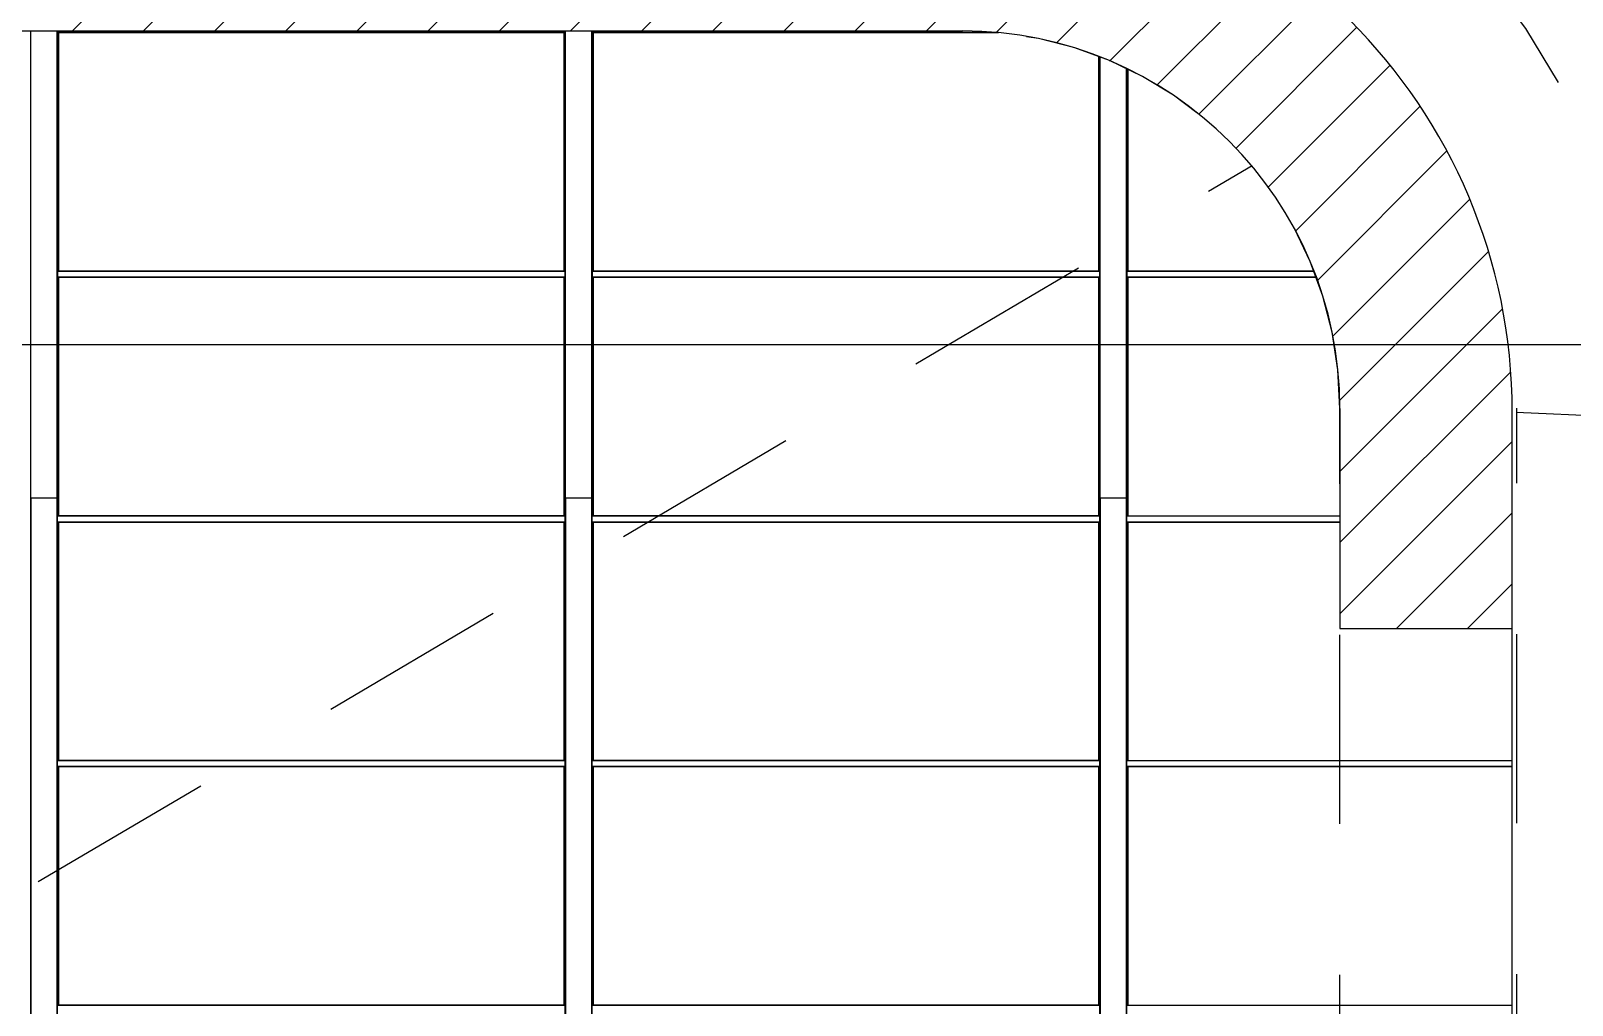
# Model space of a CAD drawing. Header units: metres. Extents: x -227.9 to -140, y 37.9 to 92.1.
# Drawn here: x -187.25 to -181.12, y 71.24 to 75.11 of the extents above; entities that cross this region are included whole.
import ezdxf

# ---------------------------------------------------------------- set-up
doc = ezdxf.new("R2010")
doc.units = ezdxf.units.M
doc.linetypes.add('JIS_02_0.7', pattern=[1.35, 0.75, -0.6])
for name, color, linetype, lineweight in [('A-ANNO-DIMS', 7, 'Continuous', 9), ('A-ANNO-DIMS-100', 7, 'Continuous', 9), ('A-DOOR', 7, 'Continuous', 5), ('A-FLOR', 7, 'Continuous', 5), ('A-FLOR-PATT', 7, 'Continuous', 5), ('A-GENM', 7, 'Continuous', 5), ('A-GLAZ-CWMG', 7, 'Continuous', 5), ('A-ROOF', 7, 'Continuous', 5), ('S-BEAM', 7, 'Continuous', 5)]:
    doc.layers.add(name, color=color, linetype=linetype, lineweight=lineweight)
doc.layers.add('A-DETL', color=94, linetype='Continuous', lineweight=5, true_color=0x00a600)
doc.layers.add('G-IMPT', color=8, linetype='Continuous', lineweight=5, true_color=0x808080)
doc.styles.add('RomanD_B', font='', dxfattribs={"height": 0.2})
doc.styles.get('RomanD_B').set_extended_font_data('RomanD', bold=True)
doc.dimstyles.new('LAG-Romans_0_2', dxfattribs={"dimscale": 0.3048, "dimtxt": 0.200715, "dimasz": 0.492126, "dimexe": 0.787402, "dimexo": 0.0625, "dimgap": 0, "dimtad": 1, "dimrnd": 0.01, "dimzin": 0, "dimdsep": 46, "dimtxsty": 'RomanD_B', "dimblk1": 'OBLIQUE', "dimblk2": 'OBLIQUE', "dimsah": 1, "dimcen": 0.09, "dimdle": 0.656168, "dimazin": 0, "dimtfac": 1, "dimtdec": 4, "dimtix": 1, "dimtmove": 0, "dimatfit": 3, "dimfxl": 0.787402, "dimfxlon": 1, "dimtvp": 1, "dimtolj": 1, "dimtzin": 0, "dimarcsym": 2})

# ---------------------------------------------------------------- blocks, each defined once
blk = doc.blocks.new('LAG-B1020-CADRE STRUCTURELLE-PATIO - MUC-PATIO_skp_78-11715551-MUC-LAG-PRO-PLA-ARC-TZN-N02-AG02Ec-Cote')
at = {"layer": 'G-IMPT', "color": 7}
for p, q in [((18.901, 6.9215), (18.901, 5.9743)), ((18.901, 6.9215), (20.9121, 6.9215)), ((18.901, 6.9215), (20.9121, 6.9215)), ((18.901, 5.9743), (18.901, 6.9215)), ((20.9121, 5.9743), (20.9121, 6.9215)), ((20.9121, 5.9743), (20.9121, 6.9215)), ((21.026, 6.9215), (21.026, 5.9743)), ((21.026, 6.9215), (22.6374, 6.9215)), ((21.026, 6.9215), (22.6374, 6.9215)), ((21.026, 5.9743), (21.026, 6.9215)), ((23.0371, 5.9743), (23.0371, 6.8263)), ((23.0371, 5.9743), (23.0371, 6.8263)), ((23.151, 5.9743), (23.151, 6.7768)), ((23.151, 6.7768), (23.151, 5.9743)), ((18.901, 5.9499), (18.901, 5.0015)), ((18.901, 5.9499), (20.9121, 5.9499)), ((18.901, 5.9499), (20.9121, 5.9499)), ((18.901, 5.0015), (18.901, 5.9499)), ((20.9121, 5.0015), (20.9121, 5.9499)), ((20.9121, 5.0015), (20.9121, 5.9499)), ((21.026, 5.9499), (21.026, 5.0015)), ((21.026, 5.9499), (23.0371, 5.9499)), ((21.026, 5.9499), (23.0371, 5.9499)), ((21.026, 5.0015), (21.026, 5.9499)), ((23.0371, 5.0015), (23.0371, 5.9499)), ((23.0371, 5.0015), (23.0371, 5.9499)), ((23.151, 5.0015), (23.151, 5.9499)), ((23.9014, 5.9499), (23.151, 5.9499)), ((23.151, 5.9499), (23.151, 5.0015)), ((23.151, 5.9499), (23.9014, 5.9499)), ((18.901, 4.9771), (18.901, 4.0299)), ((18.901, 4.9771), (20.9121, 4.9771)), ((18.901, 4.9771), (20.9121, 4.9771)), ((18.901, 4.0299), (18.901, 4.9771)), ((20.9121, 4.0299), (20.9121, 4.9771)), ((20.9121, 4.0299), (20.9121, 4.9771)), ((21.026, 4.9771), (21.026, 4.0299)), ((21.026, 4.9771), (23.0371, 4.9771)), ((21.026, 4.9771), (23.0371, 4.9771)), ((21.026, 4.0299), (21.026, 4.9771)), ((23.0371, 4.0299), (23.0371, 4.9771)), ((23.0371, 4.0299), (23.0371, 4.9771)), ((23.1515, 4.9771), (23.1515, 4.0299)), ((23.1515, 4.9771), (23.9952, 4.9771)), ((23.1515, 4.9771), (23.9952, 4.9771)), ((23.1515, 4.0299), (23.1515, 4.9771)), ((18.901, 4.0055), (18.901, 3.0577)), ((18.901, 4.0055), (20.9121, 4.0055)), ((18.901, 4.0055), (20.9121, 4.0055)), ((18.901, 3.0577), (18.901, 4.0055)), ((20.9121, 3.0577), (20.9121, 4.0055)), ((20.9121, 3.0577), (20.9121, 4.0055)), ((21.026, 4.0055), (21.026, 3.0577)), ((21.026, 4.0055), (23.0371, 4.0055)), ((21.026, 4.0055), (23.0371, 4.0055)), ((21.026, 3.0577), (21.026, 4.0055)), ((23.0371, 3.0577), (23.0371, 4.0055)), ((23.0371, 3.0577), (23.0371, 4.0055)), ((23.1515, 4.0055), (23.1515, 3.0577)), ((23.1515, 4.0055), (24.6802, 4.0055)), ((23.1515, 4.0055), (24.6802, 4.0055)), ((23.1515, 3.0577), (23.1515, 4.0055))]:
    blk.add_line(p, q, dxfattribs=at)
blk = doc.blocks.new('LAG-B1020-CADRE STRUCTURELLE-PATIO - MUC-PATIO_skp_75-11715548-MUC-LAG-PRO-PLA-ARC-TZN-N02-AG02Ec-Cote')
at = {"layer": 'G-IMPT', "color": 7}
for p, q in [((19.006, 7.0507), (19.006, 5.195)), ((19.006, 5.195), (19.006, 7.0507)), ((21.026, 5.195), (21.026, 7.0507)), ((21.026, 5.195), (21.026, 7.0507)), ((21.131, 7.0507), (21.131, 5.195)), ((21.131, 5.195), (21.131, 7.0507)), ((23.151, 5.195), (23.151, 6.9464)), ((23.151, 5.195), (23.151, 6.9464)), ((23.256, 6.9011), (23.256, 5.195)), ((23.256, 5.195), (23.256, 6.9011)), ((18.901, 5.195), (19.006, 5.195)), ((18.901, 5.195), (19.006, 5.195)), ((19.006, 2.2157), (19.006, 5.195)), ((19.006, 2.2157), (19.006, 5.195)), ((21.026, 5.195), (21.131, 5.195)), ((21.026, 2.2157), (21.026, 5.195)), ((21.026, 5.195), (21.026, 2.2157)), ((21.026, 5.195), (21.131, 5.195)), ((21.131, 2.2157), (21.131, 5.195)), ((21.131, 2.2157), (21.131, 5.195)), ((23.151, 5.195), (23.256, 5.195)), ((23.151, 2.2157), (23.151, 5.195)), ((23.151, 5.195), (23.151, 2.2157)), ((23.151, 5.195), (23.256, 5.195)), ((23.256, 2.2157), (23.256, 5.195)), ((23.256, 2.2157), (23.256, 5.195))]:
    blk.add_line(p, q, dxfattribs=at)
blk = doc.blocks.new('LAG-B1020-CADRE STRUCTURELLE-PATIO - MUC-PATIO_skp_74-11715547-MUC-LAG-PRO-PLA-ARC-TZN-N02-AG02Ec-Cote')
at = {"layer": 'G-IMPT', "color": 7}
for p, q in [((18.921, 15.0869), (18.921, 14.1396)), ((20.9321, 15.0869), (18.921, 15.0869)), ((20.9321, 15.0869), (18.921, 15.0869)), ((18.921, 14.1396), (18.921, 15.0869)), ((20.9321, 15.0869), (20.9321, 14.1396)), ((20.9321, 14.1396), (20.9321, 15.0869)), ((21.046, 15.0869), (21.046, 14.1396)), ((22.6574, 15.0869), (21.046, 15.0869)), ((22.6574, 15.0869), (21.046, 15.0869)), ((21.046, 14.1396), (21.046, 15.0869)), ((23.0571, 14.9917), (23.0571, 14.1396)), ((23.0571, 14.1396), (23.0571, 14.9917)), ((23.171, 14.1396), (23.171, 14.9422)), ((23.171, 14.9422), (23.171, 14.1396)), ((18.9177, 14.1396), (20.9365, 14.1396)), ((20.9365, 14.1396), (18.9177, 14.1396)), ((18.921, 14.1153), (18.921, 13.1668)), ((20.9321, 14.1153), (18.921, 14.1153)), ((20.9321, 14.1153), (18.921, 14.1153)), ((18.921, 13.1668), (18.921, 14.1153)), ((20.9321, 14.1153), (20.9321, 13.1668)), ((20.9321, 13.1668), (20.9321, 14.1153)), ((21.0427, 14.1396), (23.0615, 14.1396)), ((23.0615, 14.1396), (21.0427, 14.1396)), ((21.046, 14.1153), (21.046, 13.1668)), ((23.0571, 14.1153), (21.046, 14.1153)), ((23.0571, 14.1153), (21.046, 14.1153)), ((21.046, 13.1668), (21.046, 14.1153)), ((23.0571, 14.1153), (23.0571, 13.1668)), ((23.0571, 13.1668), (23.0571, 14.1153)), ((23.1677, 14.1396), (23.9113, 14.1396)), ((23.9113, 14.1396), (23.1677, 14.1396)), ((23.171, 13.1668), (23.171, 14.1153)), ((23.171, 14.1153), (23.9213, 14.1153)), ((23.171, 14.1153), (23.171, 13.1668)), ((23.171, 14.1153), (23.9213, 14.1153)), ((18.9177, 13.1668), (20.9365, 13.1668)), ((20.9365, 13.1668), (18.9177, 13.1668)), ((18.921, 13.1425), (18.921, 12.1952)), ((20.9321, 13.1425), (18.921, 13.1425)), ((20.9321, 13.1425), (18.921, 13.1425)), ((18.921, 12.1952), (18.921, 13.1425)), ((20.9321, 13.1425), (20.9321, 12.1952)), ((20.9321, 12.1952), (20.9321, 13.1425)), ((21.0427, 13.1668), (23.0615, 13.1668)), ((23.0615, 13.1668), (21.0427, 13.1668)), ((21.046, 13.1425), (21.046, 12.1952)), ((23.0571, 13.1425), (21.046, 13.1425)), ((23.0571, 13.1425), (21.046, 13.1425)), ((21.046, 12.1952), (21.046, 13.1425)), ((23.0571, 13.1425), (23.0571, 12.1952)), ((23.0571, 12.1952), (23.0571, 13.1425)), ((23.1677, 13.1668), (24.0152, 13.1668)), ((23.1677, 13.1668), (24.0152, 13.1668)), ((24.0152, 13.1425), (23.171, 13.1425)), ((23.171, 12.1952), (23.171, 13.1425)), ((23.171, 12.1952), (23.171, 13.1425)), ((23.171, 13.1425), (24.0152, 13.1425)), ((18.9177, 12.1952), (20.9365, 12.1952)), ((20.9365, 12.1952), (18.9177, 12.1952)), ((21.0427, 12.1952), (23.0615, 12.1952)), ((23.0615, 12.1952), (21.0427, 12.1952)), ((23.1677, 12.1952), (24.7002, 12.1952)), ((23.1677, 12.1952), (24.7002, 12.1952)), ((18.921, 12.1709), (18.921, 11.2231)), ((20.9321, 12.1709), (18.921, 12.1709)), ((20.9321, 12.1709), (18.921, 12.1709)), ((18.921, 11.2231), (18.921, 12.1709)), ((20.9321, 12.1709), (20.9321, 11.2231)), ((20.9321, 11.2231), (20.9321, 12.1709)), ((21.046, 12.1709), (21.046, 11.2231)), ((23.0571, 12.1709), (21.046, 12.1709)), ((23.0571, 12.1709), (21.046, 12.1709)), ((21.046, 11.2231), (21.046, 12.1709)), ((23.0571, 12.1709), (23.0571, 11.2231)), ((23.0571, 11.2231), (23.0571, 12.1709)), ((24.7002, 12.1709), (23.171, 12.1709)), ((23.171, 11.2231), (23.171, 12.1709)), ((23.171, 11.2231), (23.171, 12.1709)), ((23.171, 12.1709), (24.7002, 12.1709)), ((18.9177, 11.2231), (20.9365, 11.2231)), ((20.9365, 11.2231), (18.9177, 11.2231)), ((21.0427, 11.2231), (23.0615, 11.2231)), ((23.0615, 11.2231), (21.0427, 11.2231)), ((23.1677, 11.2231), (24.7002, 11.2231)), ((23.1677, 11.2231), (24.7002, 11.2231))]:
    blk.add_line(p, q, dxfattribs=at)
blk = doc.blocks.new('LAG-B1020-CADRE STRUCTURELLE-PATIO - MUC-PATIO_skp_2-11715475-MUC-LAG-PRO-PLA-ARC-TZN-N02-AG02Ec-Cote')
for name, p in [('LAG-B1020-CADRE STRUCTURELLE-PATIO - MUC-PATIO_skp_78-11715551-MUC-LAG-PRO-PLA-ARC-TZN-N02-AG02Ec-Cote', (0.2394, 8.352)), ('LAG-B1020-CADRE STRUCTURELLE-PATIO - MUC-PATIO_skp_74-11715547-MUC-LAG-PRO-PLA-ARC-TZN-N02-AG02Ec-Cote', (0.2194, 0.1866)), ('LAG-B1020-CADRE STRUCTURELLE-PATIO - MUC-PATIO_skp_75-11715548-MUC-LAG-PRO-PLA-ARC-TZN-N02-AG02Ec-Cote', (0.1299, 8.23))]:
    blk.add_blockref(name, p)
blk = doc.blocks.new('LAG-B1020-CADRE STRUCTURELLE-PATIO - LAG-LAG-B1020-CADRE STRUCTURELLE-PATIO-10510598-MUC-LAG-PRO-PLA-ARC-TZN-N02-AG02Ec-Cote')
blk.add_blockref('LAG-B1020-CADRE STRUCTURELLE-PATIO - MUC-PATIO_skp_2-11715475-MUC-LAG-PRO-PLA-ARC-TZN-N02-AG02Ec-Cote', (-12.7084, -8.23))
blk = doc.blocks.new('LAG-C1030-PORTES-VITRINE DE MAGASIN-13PR_08_01 - LAG-C1030-PORTES-VITRINE DE MAGASIN-13PR_08_01-12349551-MUC-LAG-PRO-PLA-ARC-TZN-N02-AG02Ec-Cote')
at = {"layer": 'A-DOOR', "color": 9, "lineweight": 9, "true_color": 0xc0c0c0}
for p, q in [((-0.3335, 0.04), (-0.3135, 0.04)), ((-0.3335, 0), (-0.3335, 0.04)), ((-0.3135, 0.04), (-0.3135, 0)), ((0.3135, 0.04), (0.3335, 0.04)), ((0.3135, 0), (0.3135, 0.04)), ((0.3335, 0.04), (0.3335, 0)), ((-0.3135, 0), (-0.3335, 0)), ((0.3335, 0), (0.3135, 0))]:
    blk.add_line(p, q, dxfattribs=at)
at = {"layer": 'A-DOOR', "color": 9, "true_color": 0xc0c0c0}
for p, q in [((0.3135, 0.04), (-0.3135, 0.04)), ((-0.3135, 0), (0.3135, 0))]:
    blk.add_line(p, q, dxfattribs=at)
at = {"layer": 'A-DOOR'}
blk.add_line((0.3335, 0), (0.3335, -0.667), dxfattribs=at)
blk.add_arc((0.3335, 0), 0.667, 180, 270, dxfattribs=at)
blk = doc.blocks.new('Rectangulaire Meneau - LAG-B2010-MENEAU-40x50_50-11581982-MUC-LAG-PRO-PLA-ARC-TZN-N02-AG02Ec-Cote')
at = {"layer": 'A-GLAZ-CWMG'}
for p, q in [((-181.1619, 75.3165), (-180.9719, 75.05)), ((-181.1619, 75.3165), (-180.9719, 75.05)), ((-181.1587, 75.3188), (-180.9683, 75.0519)), ((-180.9276, 75.0741), (-181.1212, 75.3455)), ((-181.1212, 75.3455), (-180.9276, 75.0741)), ((-180.9683, 75.0519), (-180.9641, 75.0542)), ((-180.9287, 75.0735), (-180.9276, 75.0741))]:
    blk.add_line(p, q, dxfattribs=at)
at = {"layer": 'A-GLAZ-CWMG', "flags": 128}
blk.add_lwpolyline([(-180.9719, 75.05), (-180.9708, 75.0506), (-180.9683, 75.0519)], dxfattribs=at)
blk = doc.blocks.new('DIMBLOCK78-MUC-LAG-PRO-PLA-ARC-TZN-N02-AG02Ec-Cote')
at = {"layer": 'A-ANNO-DIMS-100', "transparency": 16777216}
for p, q in [((-206.5441, 73.6267), (-206.5441, 74.1067)), ((-180.5754, 73.6267), (-180.5754, 74.1067)), ((-206.7441, 73.8667), (-180.3754, 73.8667)), ((-206.5441, 73.8667), (-206.5441, 73.6267)), ((-180.5754, 73.8667), (-180.5754, 73.6267))]:
    blk.add_line(p, q, dxfattribs=at)
at = {"layer": 'A-ANNO-DIMS-100', "lineweight": 25, "transparency": 16777216}
for p, q in [((-206.5441, 73.8667), (-206.4691, 73.9417)), ((-180.5754, 73.8667), (-180.5004, 73.9417)), ((-206.5441, 73.8667), (-206.6191, 73.7917)), ((-180.5754, 73.8667), (-180.6504, 73.7917))]:
    blk.add_line(p, q, dxfattribs=at)
at = {"layer": 'A-ANNO-DIMS-100', "color": 0, "transparency": 16777216, "insert": (-193.9998, 74.1323), "char_height": 0.2, "width": 1.056069, "attachment_point": 1, "line_spacing_factor": 1.146391, "style": 'RomanD_B'}
blk.add_mtext('25.97', dxfattribs=at)
blk = doc.blocks.new('_Oblique')
at = {"color": 0, "linetype": 'ByBlock', "lineweight": -2}
blk.add_line((-0.5, -0.5), (0.5, 0.5), dxfattribs=at)
blk = doc.blocks.new('PATIO - CMS-PATIO-2083973-MUC-LAG-PRO-PLA-ARC-TZN-N02-AG02Ec-Cote')
at = {"layer": 'G-IMPT', "color": 7, "lineweight": 9}
for p, q in [((6.3225, 5.195), (6.3225, 7.0507)), ((6.3225, 5.195), (6.3225, 7.0507)), ((6.4275, 7.0507), (6.4275, 5.195)), ((6.4275, 5.195), (6.4275, 7.0507)), ((8.4475, 5.195), (8.4475, 7.0507)), ((8.4475, 5.195), (8.4475, 7.0507)), ((8.5525, 7.0507), (8.5525, 5.195)), ((8.5525, 5.195), (8.5525, 7.0507)), ((6.432, 7.0435), (6.432, 6.0962)), ((6.432, 7.0435), (8.4431, 7.0435)), ((6.432, 7.0435), (8.4431, 7.0435)), ((6.432, 6.0962), (6.432, 7.0435)), ((6.432, 7.0435), (6.432, 6.0962)), ((8.4431, 7.0435), (6.432, 7.0435)), ((8.4431, 7.0435), (6.432, 7.0435)), ((6.432, 6.0962), (6.432, 7.0435)), ((8.4431, 7.0435), (8.443, 6.0962)), ((8.443, 6.0962), (8.4431, 7.0435)), ((8.4431, 6.0962), (8.4431, 7.0435)), ((8.4431, 6.0962), (8.4431, 7.0435)), ((8.557, 7.0435), (8.557, 6.0962)), ((8.557, 7.0435), (10.1674, 7.0435)), ((8.557, 7.0435), (10.1674, 7.0435)), ((8.557, 6.0962), (8.557, 7.0435)), ((8.557, 7.0435), (8.557, 6.0962)), ((10.1674, 7.0435), (8.557, 7.0435)), ((10.1674, 7.0435), (8.557, 7.0435)), ((8.557, 6.0962), (8.557, 7.0435)), ((10.5681, 6.9478), (10.568, 6.0962)), ((10.568, 6.0962), (10.5681, 6.9478)), ((10.5681, 6.0962), (10.5681, 6.9478)), ((10.5681, 6.0962), (10.5681, 6.9478)), ((10.5725, 5.195), (10.5725, 6.946)), ((10.5725, 5.195), (10.5725, 6.946)), ((10.6775, 6.9005), (10.6775, 5.195)), ((10.6775, 5.195), (10.6775, 6.9005)), ((10.682, 6.0962), (10.682, 6.8982)), ((10.682, 6.8982), (10.682, 6.0962)), ((10.682, 6.0962), (10.682, 6.8982)), ((10.682, 6.8982), (10.682, 6.0962)), ((6.4275, 6.0962), (8.4464, 6.0962)), ((8.4464, 6.0962), (6.4275, 6.0962)), ((6.4319, 6.0719), (6.4319, 5.1234)), ((6.4319, 6.0719), (8.4431, 6.0719)), ((6.4319, 6.0719), (8.4431, 6.0719)), ((6.4319, 5.1234), (6.4319, 6.0719)), ((6.4319, 6.0719), (6.4319, 5.1234)), ((8.4431, 6.0719), (6.4319, 6.0719)), ((8.4431, 6.0719), (6.4319, 6.0719)), ((6.4319, 5.1234), (6.4319, 6.0719)), ((8.4431, 6.0719), (8.443, 5.1234)), ((8.443, 5.1234), (8.443, 6.0719)), ((8.4431, 5.1234), (8.4431, 6.0719)), ((8.4431, 5.1234), (8.4431, 6.0719)), ((8.5525, 6.0962), (10.5714, 6.0962)), ((10.5714, 6.0962), (8.5525, 6.0962)), ((8.5569, 6.0719), (8.5569, 5.1234)), ((8.5569, 6.0719), (10.5681, 6.0719)), ((8.5569, 6.0719), (10.5681, 6.0719)), ((8.5569, 5.1234), (8.5569, 6.0719)), ((8.5569, 6.0719), (8.5569, 5.1234)), ((10.5681, 6.0719), (8.5569, 6.0719)), ((10.5681, 6.0719), (8.5569, 6.0719)), ((8.5569, 5.1234), (8.5569, 6.0719)), ((10.5681, 6.0719), (10.568, 5.1234)), ((10.568, 5.1234), (10.568, 6.0719)), ((10.5681, 5.1234), (10.5681, 6.0719)), ((10.5681, 5.1234), (10.5681, 6.0719)), ((10.6776, 6.0962), (11.4211, 6.0962)), ((11.4211, 6.0962), (10.6776, 6.0962)), ((10.682, 5.1234), (10.682, 6.0719)), ((11.4312, 6.0719), (10.682, 6.0719)), ((10.682, 6.0719), (10.682, 5.1234)), ((10.682, 6.0719), (11.4312, 6.0719)), ((10.682, 5.1234), (10.682, 6.0719)), ((10.682, 6.0719), (11.4312, 6.0719)), ((10.682, 6.0719), (10.682, 5.1234)), ((10.682, 6.0719), (11.4312, 6.0719)), ((6.3225, 5.195), (6.4275, 5.195)), ((6.3225, 2.2157), (6.3225, 5.195)), ((6.3225, 5.195), (6.3225, 2.2157)), ((6.3225, 5.195), (6.4275, 5.195)), ((6.4275, 2.2157), (6.4275, 5.195)), ((6.4275, 2.2157), (6.4275, 5.195)), ((8.4475, 5.195), (8.5525, 5.195)), ((8.4475, 2.2157), (8.4475, 5.195)), ((8.4475, 5.195), (8.4475, 2.2157)), ((8.4475, 5.195), (8.5525, 5.195)), ((8.5525, 2.2157), (8.5525, 5.195)), ((8.5525, 2.2157), (8.5525, 5.195)), ((10.5725, 5.195), (10.6775, 5.195)), ((10.5725, 2.2157), (10.5725, 5.195)), ((10.5725, 5.195), (10.5725, 2.2157)), ((10.5725, 5.195), (10.6775, 5.195)), ((10.6775, 2.2157), (10.6775, 5.195)), ((10.6775, 2.2157), (10.6775, 5.195)), ((6.4275, 5.1234), (8.4464, 5.1234)), ((8.4464, 5.1234), (6.4275, 5.1234)), ((6.432, 5.0991), (6.432, 4.1518)), ((6.432, 5.0991), (8.4431, 5.0991)), ((6.432, 5.0991), (8.4431, 5.0991)), ((6.432, 4.1518), (6.432, 5.0991)), ((6.432, 5.0991), (6.432, 4.1518)), ((8.4431, 5.0991), (6.432, 5.0991)), ((8.4431, 5.0991), (6.432, 5.0991)), ((6.432, 4.1518), (6.432, 5.0991)), ((8.4431, 5.0991), (8.443, 4.1518)), ((8.443, 4.1518), (8.4431, 5.0991)), ((8.4431, 4.1518), (8.4431, 5.0991)), ((8.4431, 4.1518), (8.4431, 5.0991)), ((8.5525, 5.1234), (10.5714, 5.1234)), ((10.5714, 5.1234), (8.5525, 5.1234)), ((8.557, 5.0991), (8.557, 4.1518)), ((8.557, 5.0991), (10.5681, 5.0991)), ((8.557, 5.0991), (10.5681, 5.0991)), ((8.557, 4.1518), (8.557, 5.0991)), ((8.557, 5.0991), (8.557, 4.1518)), ((10.5681, 5.0991), (8.557, 5.0991)), ((10.5681, 5.0991), (8.557, 5.0991)), ((8.557, 4.1518), (8.557, 5.0991)), ((10.5681, 5.0991), (10.568, 4.1518)), ((10.568, 4.1518), (10.5681, 5.0991)), ((10.5681, 4.1518), (10.5681, 5.0991)), ((10.5681, 4.1518), (10.5681, 5.0991)), ((10.6775, 5.1234), (11.525, 5.1234)), ((10.6775, 5.1234), (11.525, 5.1234)), ((11.525, 5.0991), (10.682, 5.0991)), ((10.682, 4.1518), (10.682, 5.0991)), ((10.682, 4.1518), (10.682, 5.0991)), ((10.682, 5.0991), (11.525, 5.0991)), ((10.6825, 5.0991), (10.6825, 4.1518)), ((10.6825, 5.0991), (11.525, 5.0991)), ((10.6825, 5.0991), (11.525, 5.0991)), ((10.6825, 4.1518), (10.6825, 5.0991)), ((6.4275, 4.1518), (8.4464, 4.1518)), ((8.4464, 4.1518), (6.4275, 4.1518)), ((6.4319, 4.1275), (6.4319, 3.1797)), ((6.4319, 4.1275), (8.4431, 4.1275)), ((6.4319, 4.1275), (8.4431, 4.1275)), ((6.4319, 3.1797), (6.4319, 4.1275)), ((6.4319, 4.1275), (6.4319, 3.1797)), ((8.4431, 4.1275), (6.4319, 4.1275)), ((8.4431, 4.1275), (6.4319, 4.1275)), ((6.4319, 3.1797), (6.4319, 4.1275)), ((8.4431, 4.1275), (8.443, 3.1797)), ((8.443, 3.1797), (8.443, 4.1275)), ((8.4431, 3.1797), (8.4431, 4.1275)), ((8.4431, 3.1797), (8.4431, 4.1275)), ((8.5525, 4.1518), (10.5714, 4.1518)), ((10.5714, 4.1518), (8.5525, 4.1518)), ((8.5569, 4.1275), (8.5569, 3.1797)), ((8.5569, 4.1275), (10.5681, 4.1275)), ((8.5569, 4.1275), (10.5681, 4.1275)), ((8.5569, 3.1797), (8.5569, 4.1275)), ((8.5569, 4.1275), (8.5569, 3.1797)), ((10.5681, 4.1275), (8.5569, 4.1275)), ((10.5681, 4.1275), (8.5569, 4.1275)), ((8.5569, 3.1797), (8.5569, 4.1275)), ((10.5681, 4.1275), (10.568, 3.1797)), ((10.568, 3.1797), (10.568, 4.1275)), ((10.5681, 3.1797), (10.5681, 4.1275)), ((10.5681, 3.1797), (10.5681, 4.1275)), ((10.6775, 4.1518), (12.21, 4.1518)), ((10.6775, 4.1518), (12.21, 4.1518)), ((12.21, 4.1275), (10.682, 4.1275)), ((10.682, 3.1797), (10.682, 4.1275)), ((10.682, 3.1797), (10.682, 4.1275)), ((10.682, 4.1275), (12.21, 4.1275)), ((10.6825, 4.1275), (10.6825, 3.1797)), ((10.6825, 4.1275), (12.21, 4.1275)), ((10.6825, 4.1275), (12.21, 4.1275)), ((10.6825, 3.1797), (10.6825, 4.1275))]:
    blk.add_line(p, q, dxfattribs=at)

msp = doc.modelspace()

# ---------------------------------------------------------------- hatches: boundary and pattern name
at = {"layer": 'A-FLOR-PATT', "lineweight": 9}
h = msp.add_hatch(dxfattribs=at)
h.set_pattern_fill('FP_7', color=256, style=0, pattern_type=2)
h.set_pattern_definition([(45, (0, 0), (-0.14142136, 0.14142136), [])])
h.paths.add_polyline_path([(-181.3591, 72.7387), (-181.3597, 73.6135), (-181.367, 73.7779), (-181.3865, 73.9414), (-181.4183, 74.1031), (-181.4606, 74.2576), (-181.5154, 74.4118), (-181.5815, 74.5616), (-181.6586, 74.706), (-181.7462, 74.8444), (-181.844, 74.9758), (-181.9512, 75.0997), (-182.0674, 75.2152), (-182.1919, 75.3218), (-182.324, 75.4189), (-182.4629, 75.5058), (-182.608, 75.5821), (-182.7584, 75.6475), (-182.9132, 75.7014), (-183.0716, 75.7437), (-183.2327, 75.7741), (-183.3959, 75.7924), (-183.5653, 75.7985), (-203.5941, 75.798), (-203.7574, 75.7908), (-203.9198, 75.7715), (-204.0803, 75.7402), (-204.2382, 75.6971), (-204.3924, 75.6423), (-204.5422, 75.5762), (-204.6866, 75.4991), (-204.825, 75.4114), (-204.9565, 75.3137), (-205.0803, 75.2064), (-205.1959, 75.0902), (-205.3024, 74.9658), (-205.3405, 74.9142), (-205.0664, 73.9007), (-205.033, 74.037), (-204.9891, 74.1649), (-204.9327, 74.2905), (-204.8649, 74.4105), (-204.7864, 74.5237), (-204.6979, 74.6293), (-204.6, 74.7263), (-204.4937, 74.8138), (-204.3798, 74.8913), (-204.2592, 74.958), (-204.1331, 75.0134), (-204.0024, 75.0569), (-203.8682, 75.0883), (-203.7318, 75.1072), (-203.5941, 75.1135), (-183.5441, 75.1135), (-183.4134, 75.1078), (-183.2837, 75.0907), (-183.1559, 75.0624), (-183.0311, 75.0231), (-182.9102, 74.973), (-182.7941, 74.9126), (-182.6818, 74.8407), (-182.58, 74.7626), (-182.4835, 74.6742), (-182.3913, 74.5728), (-182.3154, 74.4739), (-182.2451, 74.3635), (-182.1847, 74.2474), (-182.1346, 74.1265), (-182.0952, 74.0017), (-182.0669, 73.874), (-182.0498, 73.7443), (-182.0441, 73.6135), (-182.0441, 72.7387), (-181.6068, 72.7387)])

# ---------------------------------------------------------------- linework, layer by layer
at = {"layer": 'A-DETL', "color": 7, "linetype": 'JIS_02_0.7'}
for p, q in [((-204.6608, 61.447), (-182.3929, 74.5785)), ((-182.0441, 62.5135), (-182.0441, 73.6135)), ((-181.3414, 62.5159), (-181.3414, 73.6139))]:
    msp.add_line(p, q, dxfattribs=at)
for radius, start in [(2.7, 360), (1.5, 0)]:
    msp.add_arc((-183.5441, 73.6135), radius, start, 90, dxfattribs=at)
at = {"layer": 'A-FLOR', "lineweight": 9}
for p, q in [((-203.5941, 75.1135), (-183.5441, 75.1135)), ((-182.0441, 73.6135), (-182.0441, 72.7387)), ((-182.0441, 72.7387), (-181.3591, 72.7387))]:
    msp.add_line(p, q, dxfattribs=at)
for radius, start, end in [(3, 28.64195, 42.20823), (1.5, 360, 90)]:
    msp.add_arc((-183.5441, 73.6135), radius, start, end, dxfattribs=at)
at = {"layer": 'A-ROOF', "color": 9, "linetype": 'JIS_02_0.7', "true_color": 0xc0c0c0}
msp.add_line((-180.5942, 73.5635), (-181.3591, 73.5985), dxfattribs=at)
at = {"layer": 'A-ROOF'}
msp.add_line((-181.3591, 62.5285), (-181.3591, 73.5985), dxfattribs=at)
msp.add_arc((-183.5591, 73.5985), 2.2, 360, 90, dxfattribs=at)

# ---------------------------------------------------------------- block references
at = {"layer": 'A-DOOR', "color": 9, "true_color": 0xc0c0c0, "rotation": 125.5001902429543}
msp.add_blockref('LAG-C1030-PORTES-VITRINE DE MAGASIN-13PR_08_01 - LAG-C1030-PORTES-VITRINE DE MAGASIN-13PR_08_01-12349551-MUC-LAG-PRO-PLA-ARC-TZN-N02-AG02Ec-Cote', (-181.1222, 75.3448), dxfattribs=at)
at = {"layer": 'A-GENM', "lineweight": 9}
msp.add_blockref('PATIO - CMS-PATIO-2083973-MUC-LAG-PRO-PLA-ARC-TZN-N02-AG02Ec-Cote', (-193.5691, 68.0628), dxfattribs=at)
at = {"layer": 'A-GLAZ-CWMG'}
msp.add_blockref('Rectangulaire Meneau - LAG-B2010-MENEAU-40x50_50-11581982-MUC-LAG-PRO-PLA-ARC-TZN-N02-AG02Ec-Cote', (0, 0), dxfattribs=at)
at = {"layer": 'S-BEAM'}
msp.add_blockref('LAG-B1020-CADRE STRUCTURELLE-PATIO - LAG-LAG-B1020-CADRE STRUCTURELLE-PATIO-10510598-MUC-LAG-PRO-PLA-ARC-TZN-N02-AG02Ec-Cote', (-193.5703, 68.0628), dxfattribs=at)

# ---------------------------------------------------------------- dimensions: what is measured, and where the dimension line sits
at = {"layer": 'A-ANNO-DIMS'}
dim = msp.add_linear_dim(base=(-180.5754, 73.8667), p1=(-206.5441, 73.6267), p2=(-180.5754, 73.6267), dimstyle='LAG-Romans_0_2', override={"dimpost": '<>', "dimfxl": 25.96875}, dxfattribs=at)
dim.commit()
dim.dimension.update_dxf_attribs({"geometry": 'DIMBLOCK78-MUC-LAG-PRO-PLA-ARC-TZN-N02-AG02Ec-Cote', "text_midpoint": (-193.5598, 73.9667)})

doc.saveas('drawing.dxf')
